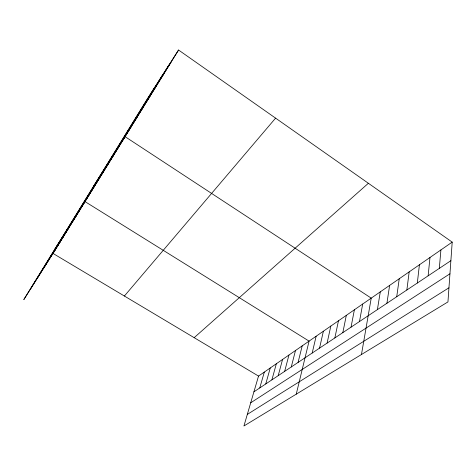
<?xml version="1.0" encoding="UTF-8"?>
<svg xmlns="http://www.w3.org/2000/svg" width="476" height="476" viewBox="0 0 476 476"><rect width="100%" height="100%" fill="white"/><g stroke="black" fill="none" stroke-linecap="round" stroke-linejoin="round"><path stroke-width="0.71" d="M452.2 242.117L447.952 301.921L243.932 425.978L258.527 376.082L452.2 242.117L178.56 50.022L147.352 98.841L23.8 299.612L56.662 247.538M439.318 268.381L440.907 249.93M428.138 275.824L429.983 257.486M417.327 283.024L419.41 264.799M406.861 289.991L409.17 271.885M396.728 296.738L399.239 278.752M386.917 303.277L389.618 285.41M377.403 309.608L380.282 291.865M361.462 354.513L371.226 298.131L125.087 136.666L93.849 185.783M359.481 321.544L362.688 304.033M351.038 327.161L354.388 309.775M342.833 332.629L346.314 315.362M334.854 337.942L338.46 320.794M327.095 343.107L330.82 326.078M319.545 348.135L323.377 331.225M312.197 353.025L316.129 336.235M296.245 394.17L309.073 341.119L85.008 201.604L54.609 249.549M298.071 362.432L302.189 345.879M291.276 366.954L295.483 350.52M284.66 371.363L288.944 355.042M278.204 375.659L282.56 359.457M271.909 379.854L276.336 363.765M265.769 383.942L270.255 367.966M259.771 387.934L264.323 372.071M30.601 288.867L154.777 87.221M37.408 278.109L162.114 75.749M43.828 267.964L168.938 65.069M178.56 50.022L53.02 253.44L258.527 376.082M58.804 243.676L68.163 228.896M54.907 249.995L64.23 235.275M51.116 256.142L60.398 241.487M109.831 160.924L119.53 145.668M104.464 169.629L114.145 154.391M99.264 178.066L108.927 162.851M94.218 186.241L103.857 171.062M89.327 194.178L98.937 179.035M84.579 201.872L94.165 186.776M79.974 209.351L89.524 194.297M71.144 223.66L80.623 208.708M62.802 237.191L76.356 215.622M154.057 89.208L163.744 74.024M147.019 100.614L156.729 85.388M140.241 111.616L149.964 96.36M133.696 122.225L143.425 106.951M127.378 132.477L137.106 117.191M121.273 142.372L130.995 127.092M161.358 77.368L171.015 62.243M124.385 296.03L275.586 118.137M194.166 337.674L368.376 183.278M253.922 391.825L450.879 260.681M250.715 402.803L449.951 273.783M247.318 414.406L448.957 287.796"/></g></svg>
